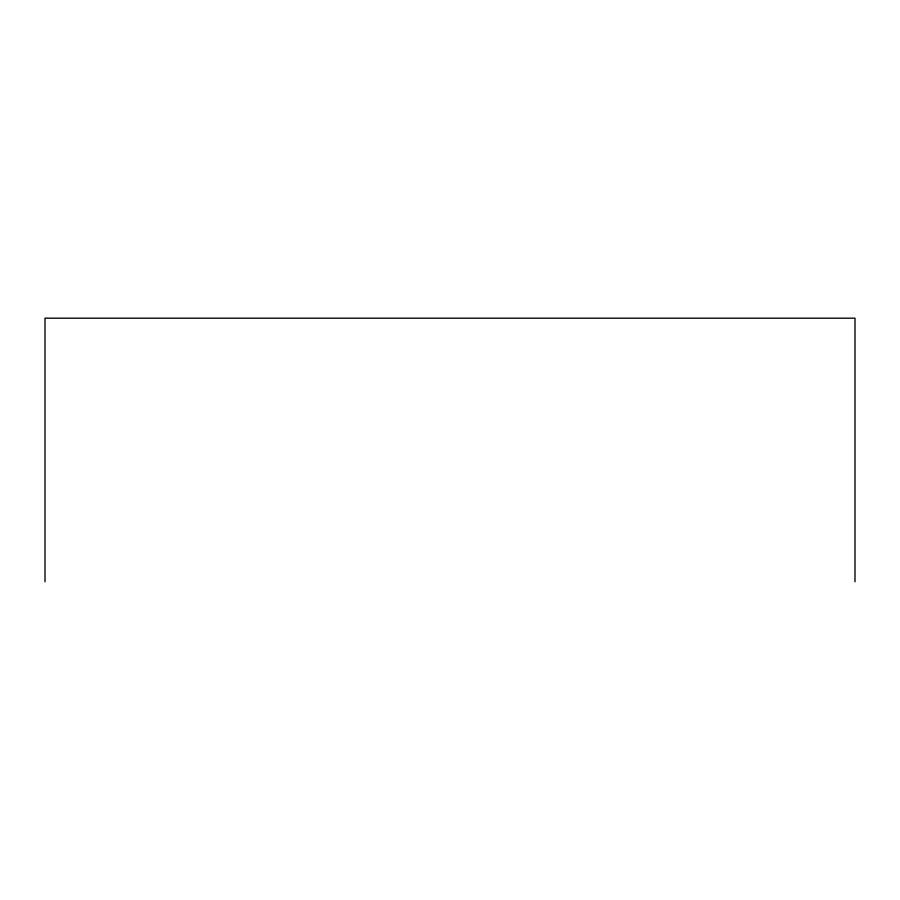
<?xml version="1.0" encoding="UTF-8"?>
<svg xmlns="http://www.w3.org/2000/svg" width="900" height="900" viewBox="0 0 900 900"><rect width="100%" height="100%" fill="white"/><g stroke="black" fill="none" stroke-linecap="round" stroke-linejoin="round"><path stroke-width="1.35" d="M855 581.816L855 318.184L45 318.184L45 581.816"/></g></svg>
